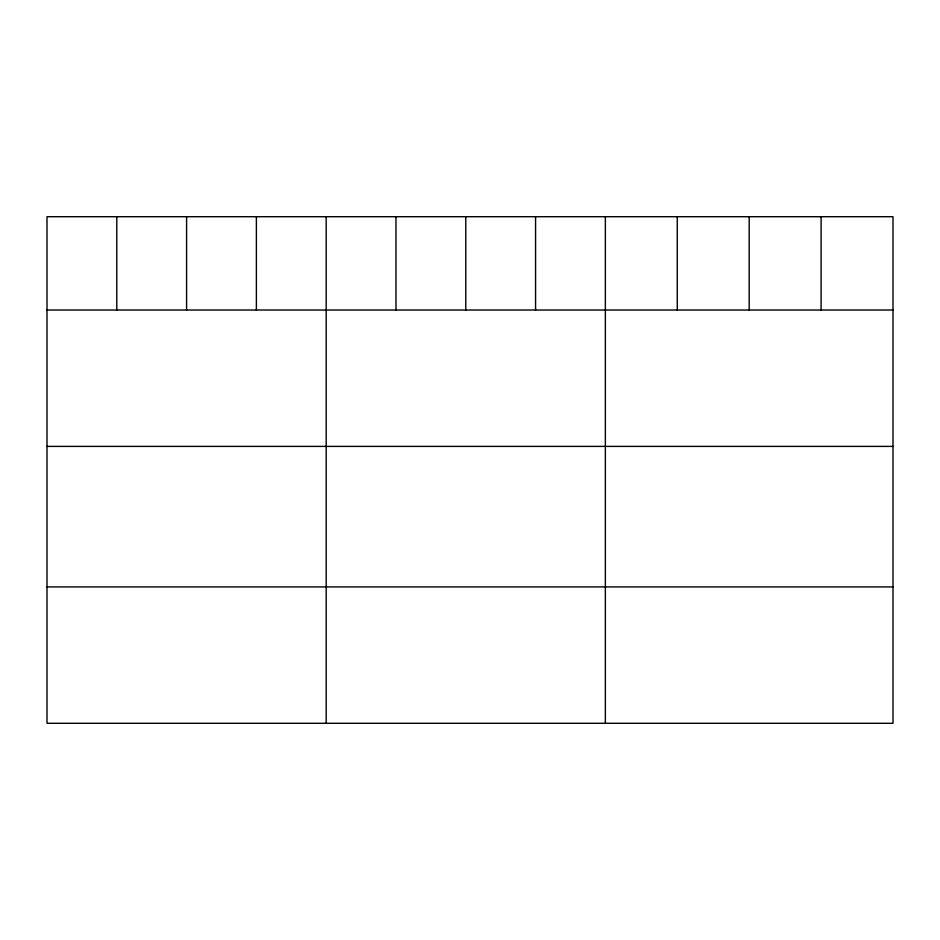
<?xml version="1.0" encoding="UTF-8"?>
<svg xmlns="http://www.w3.org/2000/svg" width="940" height="940" viewBox="0 0 940 940"><rect width="100%" height="100%" fill="white"/><g stroke="black" fill="none" stroke-linecap="round" stroke-linejoin="round"><path stroke-width="1.41" d="M893 310.024L893 723.295L47 723.295L47 216.705L893 216.705L893 310.024L47 310.024M47 446.394L893 446.394M47 586.913L893 586.913M821.09 216.705L821.09 310.024M749.18 216.705L749.18 310.024M677.27 216.705L677.27 310.024M605.36 216.705L605.36 723.295M535.565 216.705L535.565 310.024M465.77 216.705L465.77 310.024M395.975 216.705L395.975 310.024M326.18 216.705L326.18 723.295M256.385 216.705L256.385 310.024M186.59 216.705L186.59 310.024M116.795 216.705L116.795 310.024"/></g></svg>
